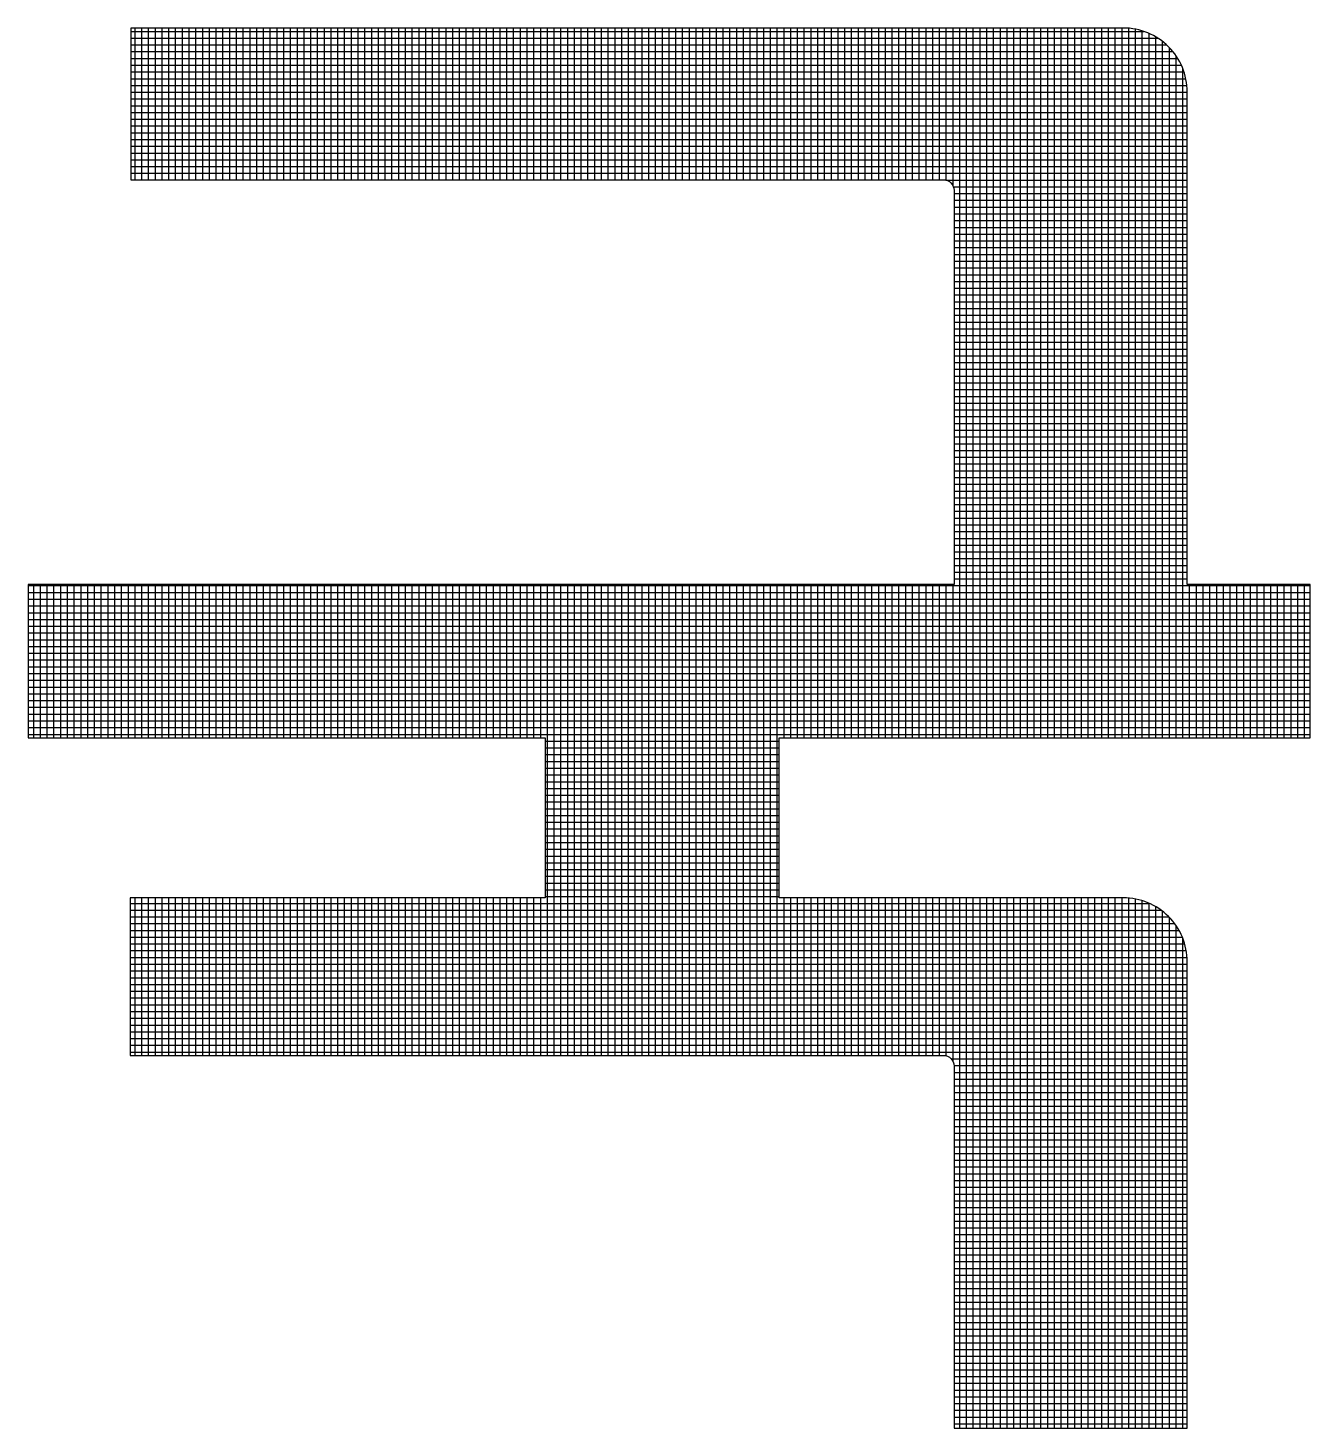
# Model space of a CAD drawing. Extents: x 0 to 841, y 0 to 594.
# Drawn here: x 722.546 to 725.777, y 100.741 to 104.269 of the extents above; entities that cross this region are included whole.
import ezdxf

# ---------------------------------------------------------------- set-up
doc = ezdxf.new("R2010")
doc.units = 0
doc.header["$LTSCALE"] = 7
doc.header["$MEASUREMENT"] = 0
doc.layers.add('한국지역난방기술주식회사 CI', color=7, linetype='Continuous')

# ---------------------------------------------------------------- blocks, each defined once
blk = doc.blocks.new('기술주CI')
at = {"layer": '한국지역난방기술주식회사 CI', "linetype": 'Continuous'}
for p, q in [((1120.0557, 145.161), (1124.8137, 145.161)), ((1120.0557, 145.1292), (1124.8799, 145.1292)), ((1120.0765, 144.4639), (1120.0765, 145.1767)), ((1120.1082, 144.4639), (1120.1082, 145.1767)), ((1120.14, 144.4639), (1120.14, 145.1767)), ((1120.1718, 144.4639), (1120.1718, 145.1767)), ((1120.2035, 144.4639), (1120.2035, 145.1767)), ((1120.2352, 144.4639), (1120.2352, 145.1767)), ((1120.267, 144.4639), (1120.267, 145.1767)), ((1120.2987, 144.4639), (1120.2987, 145.1767)), ((1120.3305, 144.4639), (1120.3305, 145.1767)), ((1120.3623, 144.4639), (1120.3623, 145.1767)), ((1120.394, 144.4639), (1120.394, 145.1767)), ((1120.4257, 144.4639), (1120.4257, 145.1767)), ((1120.4575, 144.4639), (1120.4575, 145.1767)), ((1120.4893, 144.4639), (1120.4893, 145.1767)), ((1120.521, 144.4639), (1120.521, 145.1767)), ((1120.5528, 144.4639), (1120.5528, 145.1767)), ((1120.5845, 144.4639), (1120.5845, 145.1767)), ((1120.6162, 144.4639), (1120.6162, 145.1767)), ((1120.648, 144.4639), (1120.648, 145.1767)), ((1120.6798, 144.4639), (1120.6798, 145.1767)), ((1120.7115, 144.4639), (1120.7115, 145.1767)), ((1120.7432, 144.4639), (1120.7432, 145.1767)), ((1120.775, 144.4639), (1120.775, 145.1767)), ((1120.8067, 144.4639), (1120.8067, 145.1767)), ((1120.8385, 144.4639), (1120.8385, 145.1767)), ((1120.8703, 144.4639), (1120.8703, 145.1767)), ((1120.902, 144.4639), (1120.902, 145.1767)), ((1120.9337, 144.4639), (1120.9337, 145.1767)), ((1120.9655, 144.4639), (1120.9655, 145.1767)), ((1120.9972, 144.4639), (1120.9972, 145.1767)), ((1121.029, 144.4639), (1121.029, 145.1767)), ((1121.0608, 144.4639), (1121.0608, 145.1767)), ((1121.0925, 144.4639), (1121.0925, 145.1767)), ((1121.1242, 144.4639), (1121.1242, 145.1767)), ((1121.156, 144.4639), (1121.156, 145.1767)), ((1121.1878, 144.4639), (1121.1878, 145.1767)), ((1121.2195, 144.4639), (1121.2195, 145.1767)), ((1121.2513, 144.4639), (1121.2513, 145.1767)), ((1121.283, 144.4639), (1121.283, 145.1767)), ((1121.3147, 144.4639), (1121.3147, 145.1767)), ((1121.3465, 144.4639), (1121.3465, 145.1767)), ((1121.3783, 144.4639), (1121.3783, 145.1767)), ((1121.41, 144.4639), (1121.41, 145.1767)), ((1121.4417, 144.4639), (1121.4417, 145.1767)), ((1121.4735, 144.4639), (1121.4735, 145.1767)), ((1121.5052, 144.4639), (1121.5052, 145.1767)), ((1121.537, 144.4639), (1121.537, 145.1767)), ((1121.5688, 144.4639), (1121.5688, 145.1767)), ((1121.6005, 144.4639), (1121.6005, 145.1767)), ((1121.6322, 144.4639), (1121.6322, 145.1767)), ((1121.664, 144.4639), (1121.664, 145.1767)), ((1121.6958, 144.4639), (1121.6958, 145.1767)), ((1121.7275, 144.4639), (1121.7275, 145.1767)), ((1121.7593, 144.4639), (1121.7593, 145.1767)), ((1121.791, 144.4639), (1121.791, 145.1767)), ((1121.8227, 144.4639), (1121.8227, 145.1767)), ((1121.8545, 144.4639), (1121.8545, 145.1767)), ((1121.8863, 144.4639), (1121.8863, 145.1767)), ((1121.918, 144.4639), (1121.918, 145.1767)), ((1121.9497, 144.4639), (1121.9497, 145.1767)), ((1121.9815, 144.4639), (1121.9815, 145.1767)), ((1122.0132, 144.4639), (1122.0132, 145.1767)), ((1122.045, 144.4639), (1122.045, 145.1767)), ((1122.0768, 144.4639), (1122.0768, 145.1767)), ((1122.1085, 144.4639), (1122.1085, 145.1767)), ((1122.1402, 144.4639), (1122.1402, 145.1767)), ((1122.172, 144.4639), (1122.172, 145.1767)), ((1122.2037, 144.4639), (1122.2037, 145.1767)), ((1122.2355, 144.4639), (1122.2355, 145.1767)), ((1122.2673, 144.4639), (1122.2673, 145.1767)), ((1122.299, 144.4639), (1122.299, 145.1767)), ((1122.3307, 144.4639), (1122.3307, 145.1767)), ((1122.3625, 144.4639), (1122.3625, 145.1767)), ((1122.3943, 144.4639), (1122.3943, 145.1767)), ((1122.426, 144.4639), (1122.426, 145.1767)), ((1122.4578, 144.4639), (1122.4578, 145.1767)), ((1122.4895, 144.4639), (1122.4895, 145.1767)), ((1122.5212, 144.4639), (1122.5212, 145.1767)), ((1122.553, 144.4639), (1122.553, 145.1767)), ((1122.5848, 144.4639), (1122.5848, 145.1767)), ((1122.6165, 144.4639), (1122.6165, 145.1767)), ((1122.6482, 144.4639), (1122.6482, 145.1767)), ((1122.68, 144.4639), (1122.68, 145.1767)), ((1122.7117, 144.4639), (1122.7117, 145.1767)), ((1122.7435, 144.4639), (1122.7435, 145.1767)), ((1122.7753, 144.4639), (1122.7753, 145.1767)), ((1122.807, 144.4639), (1122.807, 145.1767)), ((1122.8387, 144.4639), (1122.8387, 145.1767)), ((1122.8705, 144.4639), (1122.8705, 145.1767)), ((1122.9023, 144.4639), (1122.9023, 145.1767)), ((1122.934, 144.4639), (1122.934, 145.1767)), ((1122.9658, 144.4639), (1122.9658, 145.1767)), ((1122.9975, 144.4639), (1122.9975, 145.1767)), ((1123.0292, 144.4639), (1123.0292, 145.1767)), ((1123.061, 144.4639), (1123.061, 145.1767)), ((1123.0928, 144.4639), (1123.0928, 145.1767)), ((1123.1245, 144.4639), (1123.1245, 145.1767)), ((1123.1562, 144.4639), (1123.1562, 145.1767)), ((1123.188, 144.4639), (1123.188, 145.1767)), ((1123.2197, 144.4639), (1123.2197, 145.1767)), ((1123.2515, 144.4639), (1123.2515, 145.1767)), ((1123.2833, 144.4639), (1123.2833, 145.1767)), ((1123.315, 144.4639), (1123.315, 145.1767)), ((1123.3467, 144.4639), (1123.3467, 145.1767)), ((1123.3785, 144.4639), (1123.3785, 145.1767)), ((1123.4102, 144.4639), (1123.4102, 145.1767)), ((1123.442, 144.4639), (1123.442, 145.1767)), ((1123.4738, 144.4639), (1123.4738, 145.1767)), ((1123.5055, 144.4639), (1123.5055, 145.1767)), ((1123.5372, 144.4639), (1123.5372, 145.1767)), ((1123.569, 144.4639), (1123.569, 145.1767)), ((1123.6008, 144.4639), (1123.6008, 145.1767)), ((1123.6325, 144.4639), (1123.6325, 145.1767)), ((1123.6643, 144.4639), (1123.6643, 145.1767)), ((1123.696, 144.4639), (1123.696, 145.1767)), ((1123.7277, 144.4639), (1123.7277, 145.1767)), ((1123.7595, 144.4639), (1123.7595, 145.1767)), ((1123.7913, 144.4639), (1123.7913, 145.1767)), ((1123.823, 144.4639), (1123.823, 145.1767)), ((1123.8547, 144.4639), (1123.8547, 145.1767)), ((1123.8865, 144.4621), (1123.8865, 145.1767)), ((1123.9182, 144.4354), (1123.9182, 145.1767)), ((1123.95, 141.8434), (1123.95, 145.1767)), ((1123.9818, 141.8434), (1123.9818, 145.1767)), ((1124.0135, 141.8434), (1124.0135, 145.1767)), ((1124.0452, 141.8434), (1124.0452, 145.1767)), ((1124.077, 141.8434), (1124.077, 145.1767)), ((1124.1088, 141.8434), (1124.1088, 145.1767)), ((1124.1405, 141.8434), (1124.1405, 145.1767)), ((1124.1723, 141.8434), (1124.1723, 145.1767)), ((1124.204, 141.8434), (1124.204, 145.1767)), ((1124.2357, 141.8434), (1124.2357, 145.1767)), ((1124.2675, 141.8434), (1124.2675, 145.1767)), ((1124.2993, 141.8434), (1124.2993, 145.1767)), ((1124.331, 141.8434), (1124.331, 145.1767)), ((1124.3628, 141.8434), (1124.3628, 145.1767)), ((1124.3945, 141.8434), (1124.3945, 145.1767)), ((1124.4262, 141.8434), (1124.4262, 145.1767)), ((1124.458, 141.8434), (1124.458, 145.1767)), ((1124.4898, 141.8434), (1124.4898, 145.1767)), ((1124.5215, 141.8434), (1124.5215, 145.1767)), ((1124.5532, 141.8434), (1124.5532, 145.1767)), ((1124.585, 141.8434), (1124.585, 145.1767)), ((1124.6167, 141.8434), (1124.6167, 145.1767)), ((1124.6485, 141.8434), (1124.6485, 145.1767)), ((1124.6803, 141.8434), (1124.6803, 145.1767)), ((1124.712, 141.8434), (1124.712, 145.1767)), ((1124.7437, 141.8434), (1124.7437, 145.1756)), ((1124.7755, 141.8434), (1124.7755, 145.1711)), ((1124.8073, 141.8434), (1124.8073, 145.1631)), ((1124.839, 141.8434), (1124.839, 145.1512)), ((1124.8708, 141.8434), (1124.8708, 145.1349)), ((1120.0557, 145.0975), (1124.9211, 145.0975)), ((1120.0557, 145.0657), (1124.951, 145.0657)), ((1124.9025, 141.8434), (1124.9025, 145.1133)), ((1124.9342, 141.8434), (1124.9342, 145.0847)), ((1120.0557, 145.034), (1124.9735, 145.034)), ((1120.0557, 145.0023), (1124.9905, 145.0023)), ((1124.966, 141.8434), (1124.966, 145.0456)), ((1120.0557, 144.9705), (1125.003, 144.9705)), ((1120.0557, 144.9387), (1125.0116, 144.9387)), ((1124.9978, 141.8434), (1124.9978, 144.9852)), ((1120.0557, 144.907), (1125.0165, 144.907)), ((1120.0557, 144.8753), (1125.0181, 144.8753)), ((1120.0557, 144.8435), (1125.0181, 144.8435)), ((1120.0557, 144.8117), (1125.0181, 144.8117)), ((1120.0557, 144.78), (1125.0181, 144.78)), ((1120.0557, 144.7482), (1125.0181, 144.7482)), ((1120.0557, 144.7165), (1125.0181, 144.7165)), ((1120.0557, 144.6848), (1125.0181, 144.6848)), ((1120.0557, 144.653), (1125.0181, 144.653)), ((1120.0557, 144.6212), (1125.0181, 144.6212)), ((1120.0557, 144.5895), (1125.0181, 144.5895)), ((1120.0557, 144.5578), (1125.0181, 144.5578)), ((1120.0557, 144.526), (1125.0181, 144.526)), ((1120.0557, 144.4942), (1125.0181, 144.4942)), ((1123.8849, 144.4625), (1125.0181, 144.4625)), ((1123.9202, 144.4308), (1125.0181, 144.4308)), ((1123.9231, 144.399), (1125.0181, 144.399)), ((1123.9231, 144.3673), (1125.0181, 144.3673)), ((1123.9231, 144.3355), (1125.0181, 144.3355)), ((1123.9231, 144.3037), (1125.0181, 144.3037)), ((1123.9231, 144.272), (1125.0181, 144.272)), ((1123.9231, 144.2403), (1125.0181, 144.2403)), ((1123.9231, 144.2085), (1125.0181, 144.2085)), ((1123.9231, 144.1767), (1125.0181, 144.1767)), ((1123.9231, 144.145), (1125.0181, 144.145)), ((1123.9231, 144.1133), (1125.0181, 144.1133)), ((1123.9231, 144.0815), (1125.0181, 144.0815)), ((1123.9231, 144.0498), (1125.0181, 144.0498)), ((1123.9231, 144.018), (1125.0181, 144.018)), ((1123.9231, 143.9862), (1125.0181, 143.9862)), ((1123.9231, 143.9545), (1125.0181, 143.9545)), ((1123.9231, 143.9228), (1125.0181, 143.9228)), ((1123.9231, 143.891), (1125.0181, 143.891)), ((1123.9231, 143.8592), (1125.0181, 143.8592)), ((1123.9231, 143.8275), (1125.0181, 143.8275)), ((1123.9231, 143.7958), (1125.0181, 143.7958)), ((1123.9231, 143.764), (1125.0181, 143.764)), ((1123.9231, 143.7323), (1125.0181, 143.7323)), ((1123.9231, 143.7005), (1125.0181, 143.7005)), ((1123.9231, 143.6687), (1125.0181, 143.6687)), ((1123.9231, 143.637), (1125.0181, 143.637)), ((1123.9231, 143.6053), (1125.0181, 143.6053)), ((1123.9231, 143.5735), (1125.0181, 143.5735)), ((1123.9231, 143.5417), (1125.0181, 143.5417)), ((1123.9231, 143.51), (1125.0181, 143.51)), ((1123.9231, 143.4783), (1125.0181, 143.4783)), ((1123.9231, 143.4465), (1125.0181, 143.4465)), ((1123.9231, 143.4147), (1125.0181, 143.4147)), ((1123.9231, 143.383), (1125.0181, 143.383)), ((1123.9231, 143.3512), (1125.0181, 143.3512)), ((1123.9231, 143.3195), (1125.0181, 143.3195)), ((1123.9231, 143.2878), (1125.0181, 143.2878)), ((1123.9231, 143.256), (1125.0181, 143.256)), ((1123.9231, 143.2242), (1125.0181, 143.2242)), ((1123.9231, 143.1925), (1125.0181, 143.1925)), ((1123.9231, 143.1608), (1125.0181, 143.1608)), ((1123.9231, 143.129), (1125.0181, 143.129)), ((1123.9231, 143.0972), (1125.0181, 143.0972)), ((1123.9231, 143.0655), (1125.0181, 143.0655)), ((1123.9231, 143.0337), (1125.0181, 143.0337)), ((1123.9231, 143.002), (1125.0181, 143.002)), ((1123.9231, 142.9703), (1125.0181, 142.9703)), ((1123.9231, 142.9385), (1125.0181, 142.9385)), ((1123.9231, 142.9067), (1125.0181, 142.9067)), ((1123.9231, 142.875), (1125.0181, 142.875)), ((1123.9231, 142.8433), (1125.0181, 142.8433)), ((1123.9231, 142.8115), (1125.0181, 142.8115)), ((1123.9231, 142.7797), (1125.0181, 142.7797)), ((1123.9231, 142.748), (1125.0181, 142.748)), ((1123.9231, 142.7163), (1125.0181, 142.7163)), ((1123.9231, 142.6845), (1125.0181, 142.6845)), ((1123.9231, 142.6528), (1125.0181, 142.6528)), ((1123.9231, 142.621), (1125.0181, 142.621)), ((1123.9231, 142.5892), (1125.0181, 142.5892)), ((1119.5735, 142.5575), (1125.5949, 142.5575)), ((1119.5735, 142.5258), (1125.5949, 142.5258)), ((1119.6002, 141.8434), (1119.6002, 142.5634)), ((1119.632, 141.8434), (1119.632, 142.5634)), ((1119.6638, 141.8434), (1119.6638, 142.5634)), ((1119.6955, 141.8434), (1119.6955, 142.5634)), ((1119.7272, 141.8434), (1119.7272, 142.5634)), ((1119.759, 141.8434), (1119.759, 142.5634)), ((1119.7907, 141.8434), (1119.7907, 142.5634)), ((1119.8225, 141.8434), (1119.8225, 142.5634)), ((1119.8543, 141.8434), (1119.8543, 142.5634)), ((1119.886, 141.8434), (1119.886, 142.5634)), ((1119.9177, 141.8434), (1119.9177, 142.5634)), ((1119.9495, 141.8434), (1119.9495, 142.5634)), ((1119.9813, 141.8434), (1119.9813, 142.5634)), ((1120.013, 141.8434), (1120.013, 142.5634)), ((1120.0448, 141.8434), (1120.0448, 142.5634)), ((1120.0765, 141.8434), (1120.0765, 142.5634)), ((1120.1082, 141.8434), (1120.1082, 142.5634)), ((1120.14, 141.8434), (1120.14, 142.5634)), ((1120.1718, 141.8434), (1120.1718, 142.5634)), ((1120.2035, 141.8434), (1120.2035, 142.5634)), ((1120.2352, 141.8434), (1120.2352, 142.5634)), ((1120.267, 141.8434), (1120.267, 142.5634)), ((1120.2987, 141.8434), (1120.2987, 142.5634)), ((1120.3305, 141.8434), (1120.3305, 142.5634)), ((1120.3623, 141.8434), (1120.3623, 142.5634)), ((1120.394, 141.8434), (1120.394, 142.5634)), ((1120.4257, 141.8434), (1120.4257, 142.5634)), ((1120.4575, 141.8434), (1120.4575, 142.5634)), ((1120.4893, 141.8434), (1120.4893, 142.5634)), ((1120.521, 141.8434), (1120.521, 142.5634)), ((1120.5528, 141.8434), (1120.5528, 142.5634)), ((1120.5845, 141.8434), (1120.5845, 142.5634)), ((1120.6162, 141.8434), (1120.6162, 142.5634)), ((1120.648, 141.8434), (1120.648, 142.5634)), ((1120.6798, 141.8434), (1120.6798, 142.5634)), ((1120.7115, 141.8434), (1120.7115, 142.5634)), ((1120.7432, 141.8434), (1120.7432, 142.5634)), ((1120.775, 141.8434), (1120.775, 142.5634)), ((1120.8067, 141.8434), (1120.8067, 142.5634)), ((1120.8385, 141.8434), (1120.8385, 142.5634)), ((1120.8703, 141.8434), (1120.8703, 142.5634)), ((1120.902, 141.8434), (1120.902, 142.5634)), ((1120.9337, 141.8434), (1120.9337, 142.5634)), ((1120.9655, 141.8434), (1120.9655, 142.5634)), ((1120.9972, 141.8434), (1120.9972, 142.5634)), ((1121.029, 141.8434), (1121.029, 142.5634)), ((1121.0608, 141.8434), (1121.0608, 142.5634)), ((1121.0925, 141.8434), (1121.0925, 142.5634)), ((1121.1242, 141.8434), (1121.1242, 142.5634)), ((1121.156, 141.8434), (1121.156, 142.5634)), ((1121.1878, 141.8434), (1121.1878, 142.5634)), ((1121.2195, 141.8434), (1121.2195, 142.5634)), ((1121.2513, 141.8434), (1121.2513, 142.5634)), ((1121.283, 141.8434), (1121.283, 142.5634)), ((1121.3147, 141.8434), (1121.3147, 142.5634)), ((1121.3465, 141.8434), (1121.3465, 142.5634)), ((1121.3783, 141.8434), (1121.3783, 142.5634)), ((1121.41, 141.8434), (1121.41, 142.5634)), ((1121.4417, 141.8434), (1121.4417, 142.5634)), ((1121.4735, 141.8434), (1121.4735, 142.5634)), ((1121.5052, 141.8434), (1121.5052, 142.5634)), ((1121.537, 141.8434), (1121.537, 142.5634)), ((1121.5688, 141.8434), (1121.5688, 142.5634)), ((1121.6005, 141.8434), (1121.6005, 142.5634)), ((1121.6322, 141.8434), (1121.6322, 142.5634)), ((1121.664, 141.8434), (1121.664, 142.5634)), ((1121.6958, 141.8434), (1121.6958, 142.5634)), ((1121.7275, 141.8434), (1121.7275, 142.5634)), ((1121.7593, 141.8434), (1121.7593, 142.5634)), ((1121.791, 141.8434), (1121.791, 142.5634)), ((1121.8227, 141.8434), (1121.8227, 142.5634)), ((1121.8545, 141.8434), (1121.8545, 142.5634)), ((1121.8863, 141.8434), (1121.8863, 142.5634)), ((1121.918, 141.8434), (1121.918, 142.5634)), ((1121.9497, 141.8434), (1121.9497, 142.5634)), ((1121.9815, 141.8434), (1121.9815, 142.5634)), ((1122.0132, 140.351), (1122.0132, 142.5634)), ((1122.045, 140.351), (1122.045, 142.5634)), ((1122.0768, 140.351), (1122.0768, 142.5634)), ((1122.1085, 140.351), (1122.1085, 142.5634)), ((1122.1402, 140.351), (1122.1402, 142.5634)), ((1122.172, 140.351), (1122.172, 142.5634)), ((1122.2037, 140.351), (1122.2037, 142.5634)), ((1122.2355, 140.351), (1122.2355, 142.5634)), ((1122.2673, 140.351), (1122.2673, 142.5634)), ((1122.299, 140.351), (1122.299, 142.5634)), ((1122.3307, 140.351), (1122.3307, 142.5634)), ((1122.3625, 140.351), (1122.3625, 142.5634)), ((1122.3943, 140.351), (1122.3943, 142.5634)), ((1122.426, 140.351), (1122.426, 142.5634)), ((1122.4578, 140.351), (1122.4578, 142.5634)), ((1122.4895, 140.351), (1122.4895, 142.5634)), ((1122.5212, 140.351), (1122.5212, 142.5634)), ((1122.553, 140.351), (1122.553, 142.5634)), ((1122.5848, 140.351), (1122.5848, 142.5634)), ((1122.6165, 140.351), (1122.6165, 142.5634)), ((1122.6482, 140.351), (1122.6482, 142.5634)), ((1122.68, 140.351), (1122.68, 142.5634)), ((1122.7117, 140.351), (1122.7117, 142.5634)), ((1122.7435, 140.351), (1122.7435, 142.5634)), ((1122.7753, 140.351), (1122.7753, 142.5634)), ((1122.807, 140.351), (1122.807, 142.5634)), ((1122.8387, 140.351), (1122.8387, 142.5634)), ((1122.8705, 140.351), (1122.8705, 142.5634)), ((1122.9023, 140.351), (1122.9023, 142.5634)), ((1122.934, 140.351), (1122.934, 142.5634)), ((1122.9658, 140.351), (1122.9658, 142.5634)), ((1122.9975, 140.351), (1122.9975, 142.5634)), ((1123.0292, 140.351), (1123.0292, 142.5634)), ((1123.061, 140.351), (1123.061, 142.5634)), ((1123.0928, 140.351), (1123.0928, 142.5634)), ((1123.1245, 141.8434), (1123.1245, 142.5634)), ((1123.1562, 141.8434), (1123.1562, 142.5634)), ((1123.188, 141.8434), (1123.188, 142.5634)), ((1123.2197, 141.8434), (1123.2197, 142.5634)), ((1123.2515, 141.8434), (1123.2515, 142.5634)), ((1123.2833, 141.8434), (1123.2833, 142.5634)), ((1123.315, 141.8434), (1123.315, 142.5634)), ((1123.3467, 141.8434), (1123.3467, 142.5634)), ((1123.3785, 141.8434), (1123.3785, 142.5634)), ((1123.4102, 141.8434), (1123.4102, 142.5634)), ((1123.442, 141.8434), (1123.442, 142.5634)), ((1123.4738, 141.8434), (1123.4738, 142.5634)), ((1123.5055, 141.8434), (1123.5055, 142.5634)), ((1123.5372, 141.8434), (1123.5372, 142.5634)), ((1123.569, 141.8434), (1123.569, 142.5634)), ((1123.6008, 141.8434), (1123.6008, 142.5634)), ((1123.6325, 141.8434), (1123.6325, 142.5634)), ((1123.6643, 141.8434), (1123.6643, 142.5634)), ((1123.696, 141.8434), (1123.696, 142.5634)), ((1123.7277, 141.8434), (1123.7277, 142.5634)), ((1123.7595, 141.8434), (1123.7595, 142.5634)), ((1123.7913, 141.8434), (1123.7913, 142.5634)), ((1123.823, 141.8434), (1123.823, 142.5634)), ((1123.8547, 141.8434), (1123.8547, 142.5634)), ((1123.8865, 141.8434), (1123.8865, 142.5634)), ((1123.9182, 141.8434), (1123.9182, 142.5634)), ((1125.0295, 141.8434), (1125.0295, 142.5634)), ((1125.0612, 141.8434), (1125.0612, 142.5634)), ((1125.093, 141.8434), (1125.093, 142.5634)), ((1125.1247, 141.8434), (1125.1247, 142.5634)), ((1125.1565, 141.8434), (1125.1565, 142.5634)), ((1125.1883, 141.8434), (1125.1883, 142.5634)), ((1125.22, 141.8434), (1125.22, 142.5634)), ((1125.2517, 141.8434), (1125.2517, 142.5634)), ((1125.2835, 141.8434), (1125.2835, 142.5634)), ((1125.3153, 141.8434), (1125.3153, 142.5634)), ((1125.347, 141.8434), (1125.347, 142.5634)), ((1125.3788, 141.8434), (1125.3788, 142.5634)), ((1125.4105, 141.8434), (1125.4105, 142.5634)), ((1125.4422, 141.8434), (1125.4422, 142.5634)), ((1125.474, 141.8434), (1125.474, 142.5634)), ((1125.5058, 141.8434), (1125.5058, 142.5634)), ((1125.5375, 141.8434), (1125.5375, 142.5634)), ((1125.5693, 141.8434), (1125.5693, 142.5634)), ((1119.5735, 142.494), (1125.5949, 142.494)), ((1119.5735, 142.4622), (1125.5949, 142.4622)), ((1119.5735, 142.4305), (1125.5949, 142.4305)), ((1119.5735, 142.3988), (1125.5949, 142.3988)), ((1119.5735, 142.367), (1125.5949, 142.367)), ((1119.5735, 142.3353), (1125.5949, 142.3353)), ((1119.5735, 142.3035), (1125.5949, 142.3035)), ((1119.5735, 142.2717), (1125.5949, 142.2717)), ((1119.5735, 142.24), (1125.5949, 142.24)), ((1119.5735, 142.2083), (1125.5949, 142.2083)), ((1119.5735, 142.1765), (1125.5949, 142.1765)), ((1119.5735, 142.1447), (1125.5949, 142.1447)), ((1119.5735, 142.113), (1125.5949, 142.113)), ((1119.5735, 142.0813), (1125.5949, 142.0813)), ((1119.5735, 142.0495), (1125.5949, 142.0495)), ((1119.5735, 142.0177), (1125.5949, 142.0177)), ((1119.5735, 141.986), (1125.5949, 141.986)), ((1119.5735, 141.9542), (1125.5949, 141.9542)), ((1119.5735, 141.9225), (1125.5949, 141.9225)), ((1119.5735, 141.8908), (1125.5949, 141.8908)), ((1119.5735, 141.859), (1125.5949, 141.859)), ((1122.0032, 141.8272), (1123.1009, 141.8272)), ((1122.0032, 141.7955), (1123.1009, 141.7955)), ((1122.0032, 141.7638), (1123.1009, 141.7638)), ((1122.0032, 141.732), (1123.1009, 141.732)), ((1122.0032, 141.7002), (1123.1009, 141.7002)), ((1122.0032, 141.6685), (1123.1009, 141.6685)), ((1122.0032, 141.6367), (1123.1009, 141.6367)), ((1122.0032, 141.605), (1123.1009, 141.605)), ((1122.0032, 141.5733), (1123.1009, 141.5733)), ((1122.0032, 141.5415), (1123.1009, 141.5415)), ((1122.0032, 141.5097), (1123.1009, 141.5097)), ((1122.0032, 141.478), (1123.1009, 141.478)), ((1122.0032, 141.4463), (1123.1009, 141.4463)), ((1122.0032, 141.4145), (1123.1009, 141.4145)), ((1122.0032, 141.3827), (1123.1009, 141.3827)), ((1122.0032, 141.351), (1123.1009, 141.351)), ((1122.0032, 141.3192), (1123.1009, 141.3192)), ((1122.0032, 141.2875), (1123.1009, 141.2875)), ((1122.0032, 141.2558), (1123.1009, 141.2558)), ((1122.0032, 141.224), (1123.1009, 141.224)), ((1122.0032, 141.1922), (1123.1009, 141.1922)), ((1122.0032, 141.1605), (1123.1009, 141.1605)), ((1122.0032, 141.1288), (1123.1009, 141.1288)), ((1120.0529, 141.0652), (1124.8396, 141.0652)), ((1120.0765, 140.351), (1120.0765, 141.091)), ((1120.1082, 140.351), (1120.1082, 141.091)), ((1120.14, 140.351), (1120.14, 141.091)), ((1120.1718, 140.351), (1120.1718, 141.091)), ((1120.2035, 140.351), (1120.2035, 141.091)), ((1120.2352, 140.351), (1120.2352, 141.091)), ((1120.267, 140.351), (1120.267, 141.091)), ((1120.2987, 140.351), (1120.2987, 141.091)), ((1120.3305, 140.351), (1120.3305, 141.091)), ((1120.3623, 140.351), (1120.3623, 141.091)), ((1120.394, 140.351), (1120.394, 141.091)), ((1120.4257, 140.351), (1120.4257, 141.091)), ((1120.4575, 140.351), (1120.4575, 141.091)), ((1120.4893, 140.351), (1120.4893, 141.091)), ((1120.521, 140.351), (1120.521, 141.091)), ((1120.5528, 140.351), (1120.5528, 141.091)), ((1120.5845, 140.351), (1120.5845, 141.091)), ((1120.6162, 140.351), (1120.6162, 141.091)), ((1120.648, 140.351), (1120.648, 141.091)), ((1120.6798, 140.351), (1120.6798, 141.091)), ((1120.7115, 140.351), (1120.7115, 141.091)), ((1120.7432, 140.351), (1120.7432, 141.091)), ((1120.775, 140.351), (1120.775, 141.091)), ((1120.8067, 140.351), (1120.8067, 141.091)), ((1120.8385, 140.351), (1120.8385, 141.091)), ((1120.8703, 140.351), (1120.8703, 141.091)), ((1120.902, 140.351), (1120.902, 141.091)), ((1120.9337, 140.351), (1120.9337, 141.091)), ((1120.9655, 140.351), (1120.9655, 141.091)), ((1120.9972, 140.351), (1120.9972, 141.091)), ((1121.029, 140.351), (1121.029, 141.091)), ((1121.0608, 140.351), (1121.0608, 141.091)), ((1121.0925, 140.351), (1121.0925, 141.091)), ((1121.1242, 140.351), (1121.1242, 141.091)), ((1121.156, 140.351), (1121.156, 141.091)), ((1121.1878, 140.351), (1121.1878, 141.091)), ((1121.2195, 140.351), (1121.2195, 141.091)), ((1121.2513, 140.351), (1121.2513, 141.091)), ((1121.283, 140.351), (1121.283, 141.091)), ((1121.3147, 140.351), (1121.3147, 141.091)), ((1121.3465, 140.351), (1121.3465, 141.091)), ((1121.3783, 140.351), (1121.3783, 141.091)), ((1121.41, 140.351), (1121.41, 141.091)), ((1121.4417, 140.351), (1121.4417, 141.091)), ((1121.4735, 140.351), (1121.4735, 141.091)), ((1121.5052, 140.351), (1121.5052, 141.091)), ((1121.537, 140.351), (1121.537, 141.091)), ((1121.5688, 140.351), (1121.5688, 141.091)), ((1121.6005, 140.351), (1121.6005, 141.091)), ((1121.6322, 140.351), (1121.6322, 141.091)), ((1121.664, 140.351), (1121.664, 141.091)), ((1121.6958, 140.351), (1121.6958, 141.091)), ((1121.7275, 140.351), (1121.7275, 141.091)), ((1121.7593, 140.351), (1121.7593, 141.091)), ((1121.791, 140.351), (1121.791, 141.091)), ((1121.8227, 140.351), (1121.8227, 141.091)), ((1121.8545, 140.351), (1121.8545, 141.091)), ((1121.8863, 140.351), (1121.8863, 141.091)), ((1121.918, 140.351), (1121.918, 141.091)), ((1121.9497, 140.351), (1121.9497, 141.091)), ((1121.9815, 140.351), (1121.9815, 141.091)), ((1122.0032, 141.097), (1123.1009, 141.097)), ((1123.1245, 140.351), (1123.1245, 141.091)), ((1123.1562, 140.351), (1123.1562, 141.091)), ((1123.188, 140.351), (1123.188, 141.091)), ((1123.2197, 140.351), (1123.2197, 141.091)), ((1123.2515, 140.351), (1123.2515, 141.091)), ((1123.2833, 140.351), (1123.2833, 141.091)), ((1123.315, 140.351), (1123.315, 141.091)), ((1123.3467, 140.351), (1123.3467, 141.091)), ((1123.3785, 140.351), (1123.3785, 141.091)), ((1123.4102, 140.351), (1123.4102, 141.091)), ((1123.442, 140.351), (1123.442, 141.091)), ((1123.4738, 140.351), (1123.4738, 141.091)), ((1123.5055, 140.351), (1123.5055, 141.091)), ((1123.5372, 140.351), (1123.5372, 141.091)), ((1123.569, 140.351), (1123.569, 141.091)), ((1123.6008, 140.351), (1123.6008, 141.091)), ((1123.6325, 140.351), (1123.6325, 141.091)), ((1123.6643, 140.351), (1123.6643, 141.091)), ((1123.696, 140.351), (1123.696, 141.091)), ((1123.7277, 140.351), (1123.7277, 141.091)), ((1123.7595, 140.351), (1123.7595, 141.091)), ((1123.7913, 140.351), (1123.7913, 141.091)), ((1123.823, 140.351), (1123.823, 141.091)), ((1123.8547, 140.351), (1123.8547, 141.091)), ((1123.8865, 140.3492), (1123.8865, 141.091)), ((1123.9182, 140.3225), (1123.9182, 141.091)), ((1123.95, 138.6009), (1123.95, 141.091)), ((1123.9818, 138.6009), (1123.9818, 141.091)), ((1124.0135, 138.6009), (1124.0135, 141.091)), ((1124.0452, 138.6009), (1124.0452, 141.091)), ((1124.077, 138.6009), (1124.077, 141.091)), ((1124.1088, 138.6009), (1124.1088, 141.091)), ((1124.1405, 138.6009), (1124.1405, 141.091)), ((1124.1723, 138.6009), (1124.1723, 141.091)), ((1124.204, 138.6009), (1124.204, 141.091)), ((1124.2357, 138.6009), (1124.2357, 141.091)), ((1124.2675, 138.6009), (1124.2675, 141.091)), ((1124.2993, 138.6009), (1124.2993, 141.091)), ((1124.331, 138.6009), (1124.331, 141.091)), ((1124.3628, 138.6009), (1124.3628, 141.091)), ((1124.3945, 138.6009), (1124.3945, 141.091)), ((1124.4262, 138.6009), (1124.4262, 141.091)), ((1124.458, 138.6009), (1124.458, 141.091)), ((1124.4898, 138.6009), (1124.4898, 141.091)), ((1124.5215, 138.6009), (1124.5215, 141.091)), ((1124.5532, 138.6009), (1124.5532, 141.091)), ((1124.585, 138.6009), (1124.585, 141.091)), ((1124.6167, 138.6009), (1124.6167, 141.091)), ((1124.6485, 138.6009), (1124.6485, 141.091)), ((1124.6803, 138.6009), (1124.6803, 141.091)), ((1124.712, 138.6009), (1124.712, 141.091)), ((1124.7437, 138.6009), (1124.7437, 141.0899)), ((1124.7755, 138.6009), (1124.7755, 141.0854)), ((1124.8073, 138.6009), (1124.8073, 141.0774)), ((1124.839, 138.6009), (1124.839, 141.0655)), ((1120.0529, 141.0335), (1124.8947, 141.0335)), ((1120.0529, 141.0018), (1124.9316, 141.0018)), ((1124.8708, 138.6009), (1124.8708, 141.0492)), ((1124.9025, 138.6009), (1124.9025, 141.0276)), ((1124.9342, 138.6009), (1124.9342, 140.999)), ((1120.0529, 140.97), (1124.9588, 140.97)), ((1120.0529, 140.9383), (1124.9794, 140.9383)), ((1124.966, 138.6009), (1124.966, 140.9599)), ((1120.0529, 140.9065), (1124.9949, 140.9065)), ((1120.0529, 140.8747), (1125.0061, 140.8747)), ((1124.9978, 138.6009), (1124.9978, 140.8995)), ((1120.0529, 140.843), (1125.0135, 140.843)), ((1120.0529, 140.8113), (1125.0174, 140.8113)), ((1120.0529, 140.7795), (1125.0181, 140.7795)), ((1120.0529, 140.7477), (1125.0181, 140.7477)), ((1120.0529, 140.716), (1125.0181, 140.716)), ((1120.0529, 140.6843), (1125.0181, 140.6843)), ((1120.0529, 140.6525), (1125.0181, 140.6525)), ((1120.0529, 140.6208), (1125.0181, 140.6208)), ((1120.0529, 140.589), (1125.0181, 140.589)), ((1120.0529, 140.5572), (1125.0181, 140.5572)), ((1120.0529, 140.5255), (1125.0181, 140.5255)), ((1120.0529, 140.4938), (1125.0181, 140.4938)), ((1120.0529, 140.462), (1125.0181, 140.462)), ((1120.0529, 140.4302), (1125.0181, 140.4302)), ((1120.0529, 140.3985), (1125.0181, 140.3985)), ((1120.0529, 140.3668), (1125.0181, 140.3668)), ((1123.9097, 140.335), (1125.0181, 140.335)), ((1123.923, 140.3032), (1125.0181, 140.3032)), ((1123.9231, 140.2715), (1125.0181, 140.2715)), ((1123.9231, 140.2397), (1125.0181, 140.2397)), ((1123.9231, 140.208), (1125.0181, 140.208)), ((1123.9231, 140.1763), (1125.0181, 140.1763)), ((1123.9231, 140.1445), (1125.0181, 140.1445)), ((1123.9231, 140.1127), (1125.0181, 140.1127)), ((1123.9231, 140.081), (1125.0181, 140.081)), ((1123.9231, 140.0493), (1125.0181, 140.0493)), ((1123.9231, 140.0175), (1125.0181, 140.0175)), ((1123.9231, 139.9857), (1125.0181, 139.9857)), ((1123.9231, 139.954), (1125.0181, 139.954)), ((1123.9231, 139.9222), (1125.0181, 139.9222)), ((1123.9231, 139.8905), (1125.0181, 139.8905)), ((1123.9231, 139.8588), (1125.0181, 139.8588)), ((1123.9231, 139.827), (1125.0181, 139.827)), ((1123.9231, 139.7952), (1125.0181, 139.7952)), ((1123.9231, 139.7635), (1125.0181, 139.7635)), ((1123.9231, 139.7318), (1125.0181, 139.7318)), ((1123.9231, 139.7), (1125.0181, 139.7)), ((1123.9231, 139.6682), (1125.0181, 139.6682)), ((1123.9231, 139.6365), (1125.0181, 139.6365)), ((1123.9231, 139.6048), (1125.0181, 139.6048)), ((1123.9231, 139.573), (1125.0181, 139.573)), ((1123.9231, 139.5413), (1125.0181, 139.5413)), ((1123.9231, 139.5095), (1125.0181, 139.5095)), ((1123.9231, 139.4777), (1125.0181, 139.4777)), ((1123.9231, 139.446), (1125.0181, 139.446)), ((1123.9231, 139.4143), (1125.0181, 139.4143)), ((1123.9231, 139.3825), (1125.0181, 139.3825)), ((1123.9231, 139.3507), (1125.0181, 139.3507)), ((1123.9231, 139.319), (1125.0181, 139.319)), ((1123.9231, 139.2873), (1125.0181, 139.2873)), ((1123.9231, 139.2555), (1125.0181, 139.2555)), ((1123.9231, 139.2238), (1125.0181, 139.2238)), ((1123.9231, 139.192), (1125.0181, 139.192)), ((1123.9231, 139.1602), (1125.0181, 139.1602)), ((1123.9231, 139.1285), (1125.0181, 139.1285)), ((1123.9231, 139.0968), (1125.0181, 139.0968)), ((1123.9231, 139.065), (1125.0181, 139.065)), ((1123.9231, 139.0332), (1125.0181, 139.0332)), ((1123.9231, 139.0015), (1125.0181, 139.0015)), ((1123.9231, 138.9698), (1125.0181, 138.9698)), ((1123.9231, 138.938), (1125.0181, 138.938)), ((1123.9231, 138.9062), (1125.0181, 138.9062)), ((1123.9231, 138.8745), (1125.0181, 138.8745)), ((1123.9231, 138.8427), (1125.0181, 138.8427)), ((1123.9231, 138.811), (1125.0181, 138.811)), ((1123.9231, 138.7793), (1125.0181, 138.7793)), ((1123.9231, 138.7475), (1125.0181, 138.7475)), ((1123.9231, 138.7157), (1125.0181, 138.7157)), ((1123.9231, 138.684), (1125.0181, 138.684)), ((1123.9231, 138.6523), (1125.0181, 138.6523)), ((1123.9231, 138.6205), (1125.0181, 138.6205))]:
    blk.add_line(p, q, dxfattribs=at)
at = {"layer": '한국지역난방기술주식회사 CI'}
blk.add_lwpolyline([(1120.0557, 145.1767), (1120.0557, 144.4639), (1123.8731, 144.4639, -0.414214), (1123.9231, 144.4139), (1123.9231, 142.5634), (1119.5735, 142.5634), (1119.5735, 141.8434), (1122.0032, 141.8434), (1122.0032, 141.091), (1120.0529, 141.091), (1120.0529, 140.351), (1123.8731, 140.351, -0.414214), (1123.9231, 140.301), (1123.9231, 138.6009), (1125.0181, 138.6009), (1125.0181, 140.791, 0.414214), (1124.7181, 141.091), (1123.1009, 141.091), (1123.1009, 141.8434), (1125.5949, 141.8434), (1125.5949, 142.5634), (1125.0181, 142.5634), (1125.0181, 144.8767, 0.414214), (1124.7181, 145.1767), (1120.0557, 145.1767)], format="xyb", dxfattribs=at)

msp = doc.modelspace()

# ---------------------------------------------------------------- block references
at = {"layer": '한국지역난방기술주식회사 CI', "xscale": 0.5364893087771634, "yscale": 0.5364893087771634, "zscale": 0.5364893087771634}
msp.add_blockref('기술주CI', (121.9072, 26.3833), dxfattribs=at)

doc.saveas('drawing.dxf')
